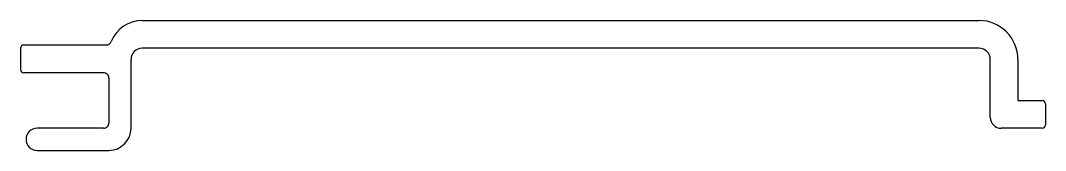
# Model space of a CAD drawing. Extents: x 852.6 to 945.3, y 524.8 to 536.5.
import ezdxf

# ---------------------------------------------------------------- set-up
doc = ezdxf.new("R2010")
doc.units = 0
doc.layers.get('0').update_dxf_attribs({"linetype": 'CONTINUOUS'})

msp = doc.modelspace()

# ---------------------------------------------------------------- linework, layer by layer
for p, q in [((863.617, 536.543), (939.317, 536.543)), ((852.617, 534.043), (852.617, 532.143)), ((852.917, 534.343), (860.367, 534.343)), ((939.317, 534.043), (863.617, 534.043)), ((862.617, 526.843), (862.617, 533.043)), ((940.317, 527.843), (940.317, 533.043)), ((942.817, 533.043), (942.817, 529.343)), ((860.117, 531.843), (852.917, 531.843)), ((860.617, 531.343), (860.617, 527.343)), ((942.817, 529.343), (945.017, 529.343)), ((945.317, 529.043), (945.317, 527.143)), ((860.117, 526.843), (854.117, 526.843)), ((945.017, 526.843), (941.317, 526.843)), ((854.117, 524.843), (860.617, 524.843))]:
    msp.add_line(p, q)
for centre, radius, start, end in [((863.617, 533.543), 3, 89.99998, 158.19624), ((939.317, 533.043), 3.5, 359.99998, 89.99999), ((852.917, 534.043), 0.3, 89.99999, 180), ((860.367, 534.843), 0.5, 269.99999, 338.19619), ((863.617, 533.043), 1, 89.99999, 179.99994), ((939.317, 533.043), 1, 359.99999, 90), ((852.917, 532.143), 0.3, 180, 269.99999), ((860.117, 531.343), 0.5, 359.99999, 90), ((945.017, 529.043), 0.3, 359.99998, 90), ((941.317, 527.843), 1, 180, 269.99999), ((854.117, 525.843), 1, 90, 269.99999), ((860.117, 527.343), 0.5, 269.99999, 0), ((860.617, 526.843), 2, 270, 359.99999), ((945.017, 527.143), 0.3, 269.99999, 359.99998)]:
    msp.add_arc(centre, radius, start, end)

doc.saveas('drawing.dxf')
